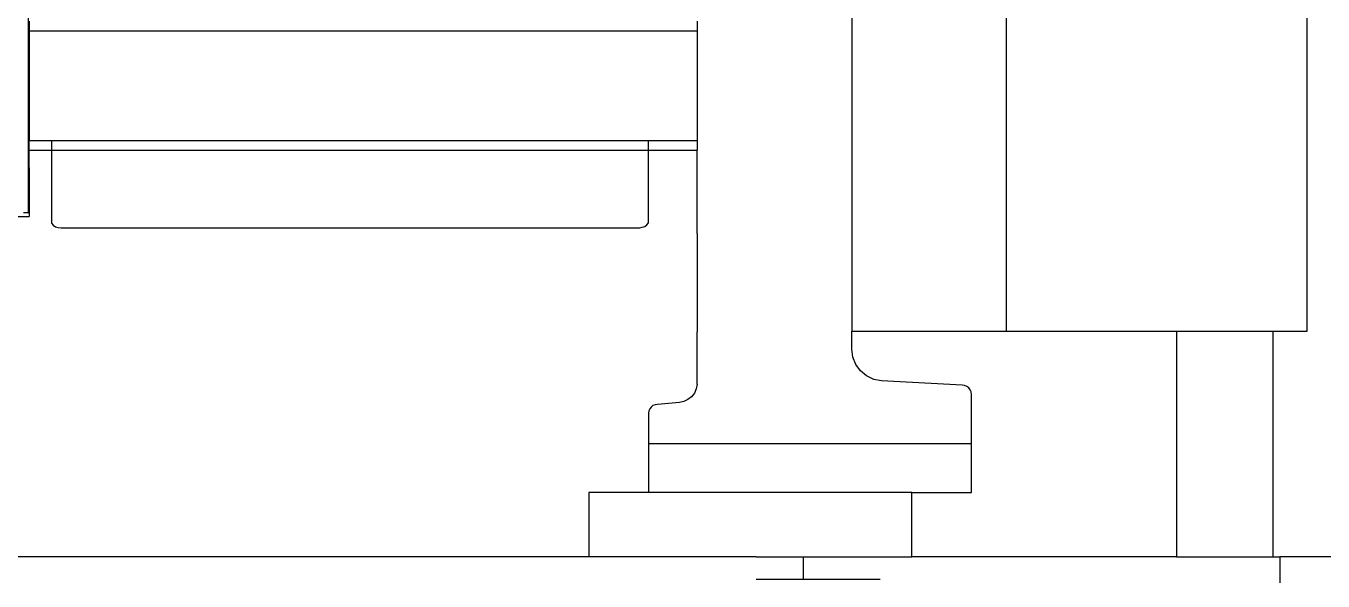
# Model space of a CAD drawing. Header units: millimetres. Extents: x 90964 to 877642, y 656808 to 1438307.
# Drawn here: x 827498.3 to 827900.1, y 1258412.2 to 1258584.3 of the extents above; entities that cross this region are included whole.
import ezdxf

# ---------------------------------------------------------------- set-up
doc = ezdxf.new("R2010")
doc.units = ezdxf.units.MM
doc.header["$LTSCALE"] = 300
doc.layers.add('SectionCutEdges', color=7, linetype='Continuous')

msp = doc.modelspace()

# ---------------------------------------------------------------- linework, layer by layer
at = {"color": 251}
for p, q in [((827499.24, 1258585.77), (827499.24, 1258582.77)), ((827499.24, 1258582.77), (827706.15, 1258582.77)), ((827499.24, 1258582.77), (827499.24, 1258548.76)), ((827499.24, 1258545.76), (827499.24, 1258548.76)), ((827499.24, 1258548.76), (827506.15, 1258548.76)), ((827506.15, 1258548.76), (827506.15, 1258545.76)), ((827506.15, 1258548.76), (827687.37, 1258548.76)), ((827687.37, 1258548.76), (827691.15, 1258548.76)), ((827691.15, 1258545.76), (827691.15, 1258548.76)), ((827691.15, 1258548.76), (827706.15, 1258548.76)), ((827499.24, 1258541.34), (827499.24, 1258545.76)), ((827499.24, 1258545.76), (827506.15, 1258545.76)), ((827506.15, 1258545.76), (827506.15, 1258523.12)), ((827506.15, 1258545.76), (827687.81, 1258545.76)), ((827687.81, 1258545.76), (827691.15, 1258545.76)), ((827691.15, 1258523.21), (827691.15, 1258545.76)), ((827691.15, 1258545.76), (827706.15, 1258545.76)), ((827499.03, 1258541.34), (827499.24, 1258541.34)), ((827499.03, 1258540.28), (827499.24, 1258540.28)), ((827499.24, 1258540.28), (827499.24, 1258541.34)), ((827499.24, 1258540.28), (827499.24, 1258526.31)), ((827420.84, 1258525.25), (827499.24, 1258525.25)), ((827499.03, 1258526.31), (827499.24, 1258526.31)), ((827499.24, 1258526.31), (827499.24, 1258525.25)), ((827506.15, 1258523.12), (827506.75, 1258522.51)), ((827506.75, 1258522.51), (827507.48, 1258522.05)), ((827507.48, 1258522.05), (827508.3, 1258521.79)), ((827508.3, 1258521.79), (827509.15, 1258521.72)), ((827509.15, 1258521.72), (827688.39, 1258521.72)), ((827688.39, 1258521.72), (827689.19, 1258521.85)), ((827689.19, 1258521.85), (827689.94, 1258522.15)), ((827689.94, 1258522.15), (827690.61, 1258522.61)), ((827690.61, 1258522.61), (827691.15, 1258523.21)), ((827854.64, 1258489.72), (827854.64, 1258419.72)), ((827884.64, 1258419.72), (827884.64, 1258489.72)), ((827672.65, 1258419.72), (827396.15, 1258419.72)), ((827739.15, 1258412.72), (827739.15, 1258419.72)), ((827854.64, 1258419.72), (827772.65, 1258419.72)), ((827854.64, 1258419.72), (827884.64, 1258419.72)), ((827884.64, 1258419.72), (827886.65, 1258419.72)), ((827739.15, 1258412.72), (827724.46, 1258412.72)), ((827753.85, 1258412.72), (827739.15, 1258412.72)), ((827762.93, 1258412.72), (827753.85, 1258412.72))]:
    msp.add_line(p, q, dxfattribs=at)
at = {"layer": 'SectionCutEdges', "color": 251}
for p, q in [((827754.15, 1258851.22), (827754.15, 1258489.72)), ((827801.99, 1258489.72), (827801.99, 1258851.22)), ((827499.03, 1258541.34), (827499.03, 1258818.1)), ((827895.15, 1258489.72), (827895.15, 1258762.62)), ((827706.15, 1258585.77), (827706.15, 1258582.77)), ((827706.15, 1258582.77), (827706.15, 1258548.76)), ((827706.15, 1258548.76), (827706.15, 1258545.76)), ((827706.15, 1258519.98), (827706.15, 1258545.76)), ((827499.03, 1258540.28), (827499.03, 1258541.34)), ((827499.03, 1258526.31), (827499.03, 1258540.28)), ((827499.03, 1258526.31), (827497.53, 1258526.31)), ((827706.15, 1258519.98), (827706.15, 1258512.62)), ((827706.15, 1258512.62), (827706.15, 1258496.82)), ((827706.15, 1258496.82), (827706.15, 1258489.46)), ((827706.15, 1258473.21), (827706.15, 1258489.46)), ((827754.15, 1258484.1), (827754.15, 1258489.72)), ((827754.15, 1258489.72), (827801.99, 1258489.72)), ((827801.99, 1258489.72), (827854.64, 1258489.72)), ((827854.64, 1258489.72), (827884.64, 1258489.72)), ((827884.64, 1258489.72), (827895.15, 1258489.72)), ((827754.46, 1258481.66), (827754.15, 1258484.1)), ((827755.36, 1258479.37), (827754.46, 1258481.66)), ((827756.8, 1258477.37), (827755.36, 1258479.37)), ((827758.69, 1258475.79), (827756.8, 1258477.37)), ((827760.91, 1258474.73), (827758.69, 1258475.79)), ((827705.91, 1258471.81), (827705.33, 1258470.5)), ((827706.15, 1258473.21), (827705.91, 1258471.81)), ((827763.32, 1258474.24), (827760.91, 1258474.73)), ((827788.31, 1258472.93), (827763.32, 1258474.24)), ((827789.05, 1258472.83), (827788.31, 1258472.93)), ((827789.73, 1258472.55), (827789.05, 1258472.83)), ((827790.32, 1258472.1), (827789.73, 1258472.55)), ((827790.77, 1258471.51), (827790.32, 1258472.1)), ((827791.06, 1258470.82), (827790.77, 1258471.51)), ((827700.68, 1258467.55), (827693.89, 1258466.96)), ((827702.07, 1258467.85), (827700.68, 1258467.55)), ((827703.36, 1258468.46), (827702.07, 1258467.85)), ((827704.47, 1258469.36), (827703.36, 1258468.46)), ((827705.33, 1258470.5), (827704.47, 1258469.36)), ((827791.15, 1258470.09), (827791.06, 1258470.82)), ((827791.15, 1258454.72), (827791.15, 1258470.09)), ((827691.25, 1258464.93), (827691.15, 1258464.22)), ((827691.15, 1258464.22), (827691.15, 1258454.72)), ((827691.52, 1258465.59), (827691.25, 1258464.93)), ((827691.95, 1258466.16), (827691.52, 1258465.59)), ((827692.52, 1258466.59), (827691.95, 1258466.16)), ((827693.18, 1258466.87), (827692.52, 1258466.59)), ((827693.89, 1258466.96), (827693.18, 1258466.87)), ((827691.15, 1258454.72), (827691.15, 1258439.72)), ((827791.15, 1258454.72), (827691.15, 1258454.72)), ((827791.15, 1258439.72), (827791.15, 1258454.72)), ((827691.15, 1258439.72), (827672.65, 1258439.72)), ((827672.65, 1258439.72), (827672.65, 1258419.72)), ((827772.65, 1258439.72), (827691.15, 1258439.72)), ((827772.65, 1258439.72), (827791.15, 1258439.72)), ((827772.65, 1258419.72), (827772.65, 1258439.72)), ((827724.46, 1258419.72), (827672.65, 1258419.72)), ((827724.46, 1258419.72), (827739.15, 1258419.72)), ((827739.15, 1258419.72), (827753.85, 1258419.72)), ((827753.85, 1258419.72), (827762.93, 1258419.72)), ((827762.93, 1258419.72), (827772.65, 1258419.72)), ((827886.65, 1258419.72), (827886.65, 1258411.72)), ((827905.01, 1258419.72), (827886.65, 1258419.72))]:
    msp.add_line(p, q, dxfattribs=at)

doc.saveas('drawing.dxf')
